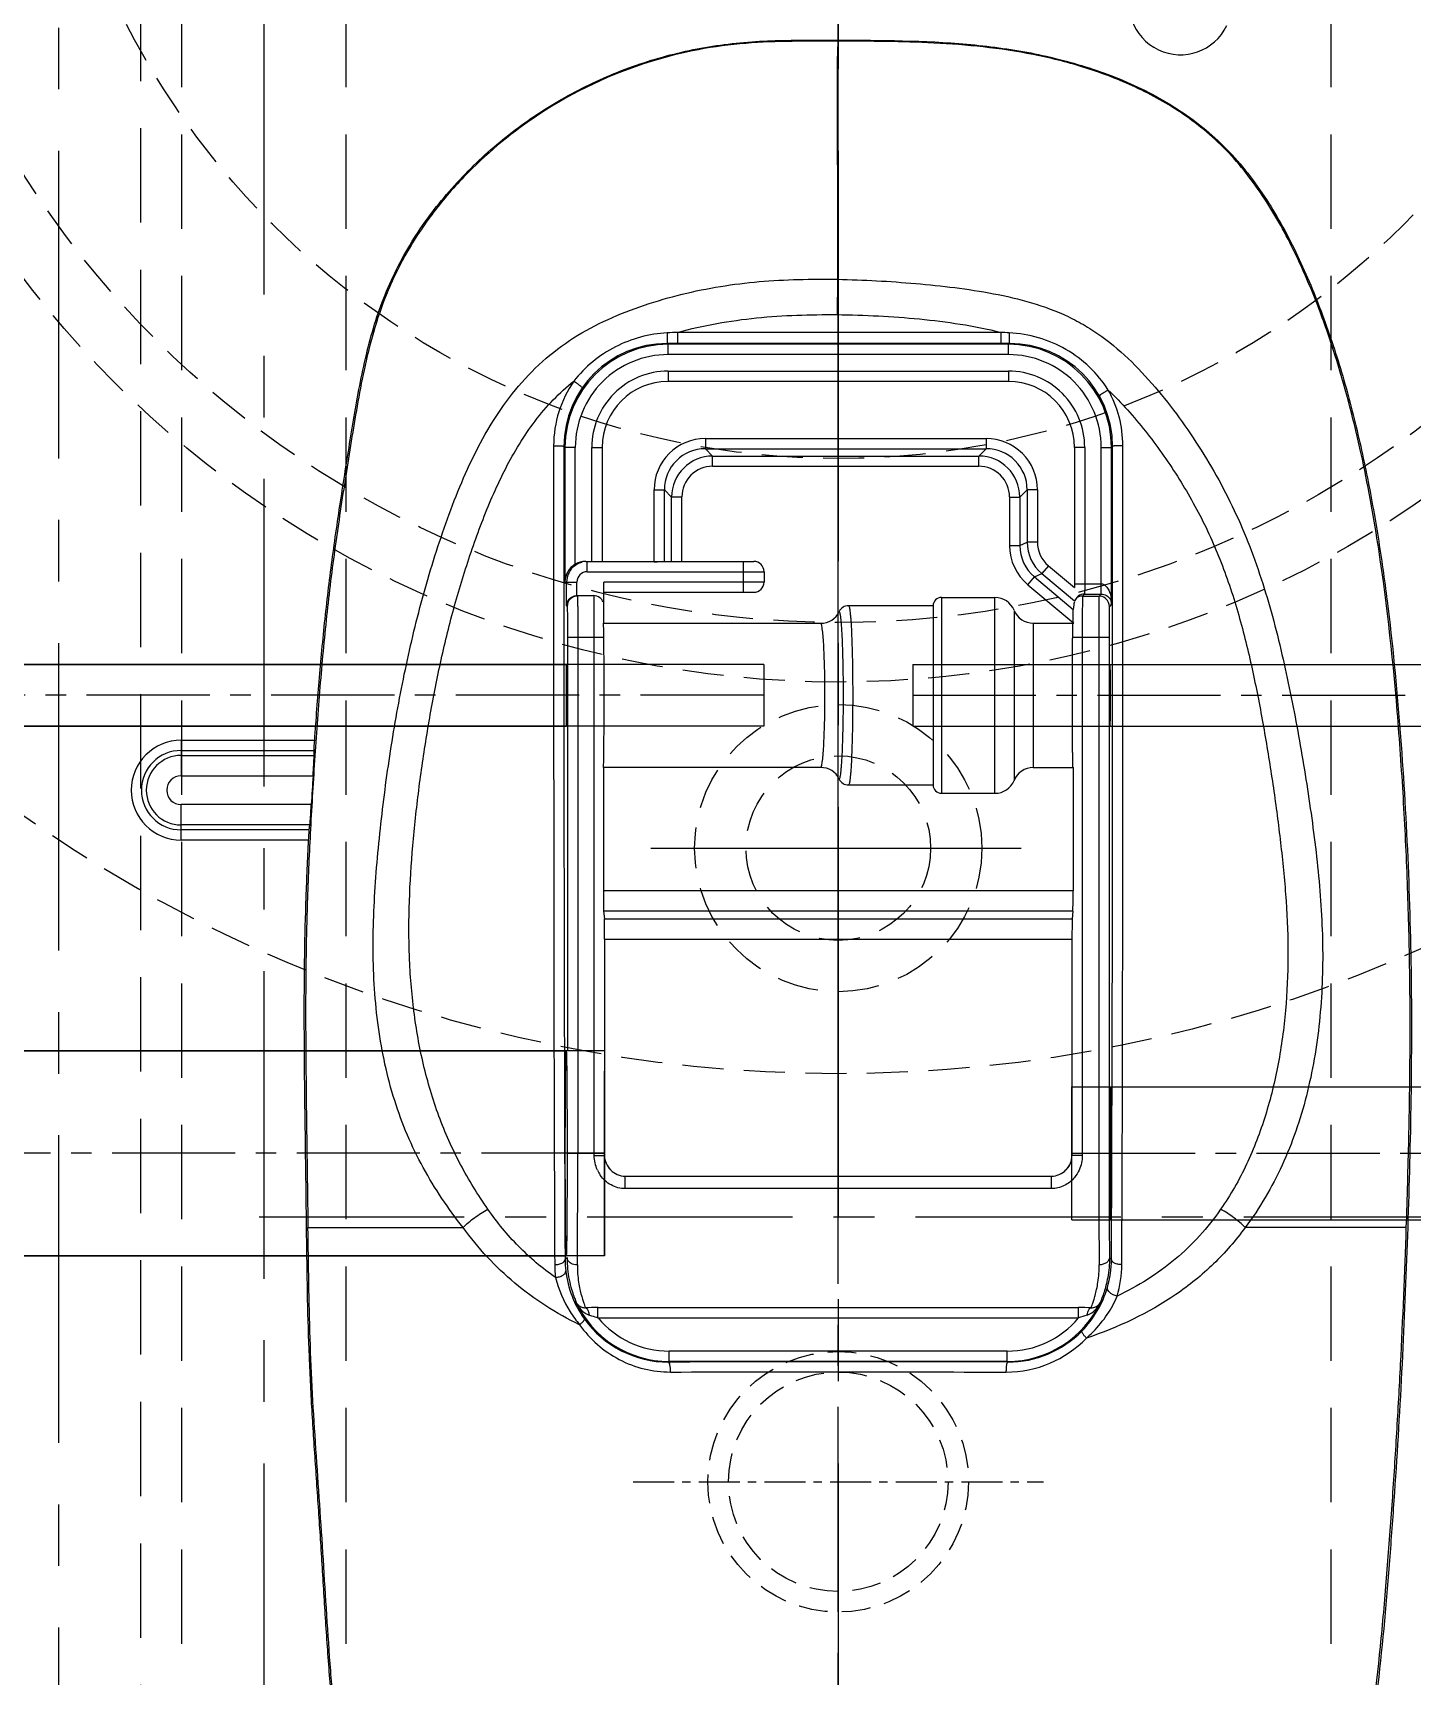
# Model space of a CAD drawing. Header units: millimetres. Extents: x 21466 to 22834, y -21631 to -20664.
# Drawn here: x 22550.8 to 22618, y -21028.9 to -20948.8 of the extents above; entities that cross this region are included whole.
import ezdxf

# ---------------------------------------------------------------- set-up
doc = ezdxf.new("R2010")
doc.units = ezdxf.units.MM
doc.header["$LTSCALE"] = 8
for name, pattern in [('ACAD_ISO08W100', [36, 24, -3, 6, -3]), ('CENTER', [2, 1.25, -0.25, 0.25, -0.25]), ('CENTER2', [1.125, 0.75, -0.125, 0.125, -0.125]), ('HIDDEN', [0.375, 0.25, -0.125])]:
    doc.linetypes.add(name, pattern=pattern)
for name, color, linetype in [('Cav-cor', 30, 'Continuous'), ('CL', 1, 'Continuous'), ('JIZUI', 7, 'Continuous'), ('PIN', 5, 'Continuous'), ('WT', 4, 'Continuous')]:
    doc.layers.add(name, color=color, linetype=linetype)

# ---------------------------------------------------------------- blocks, each defined once
blk = doc.blocks.new('20160811.111703')
at = {"linetype": 'HIDDEN'}
for centre, radius in [((0, 0), 69), ((0, 0), 49.9), ((0, 0), 47), ((0, 0), 39), ((0, -58), 7), ((0, -58), 4.5)]:
    blk.add_circle(centre, radius, dxfattribs=at)
at = {"layer": 'CL', "linetype": 'ACAD_ISO08W100'}
blk.add_line((0, -79), (0, 79), dxfattribs=at)
at = {"layer": 'JIZUI', "linetype": 'CENTER2', "ltscale": 10}
blk.add_line((-9.134, -58), (8.912, -58), dxfattribs=at)
blk = doc.blocks.new('20160811.104148')
at = {"layer": 'PIN'}
for p, q in [((64.367, -3.5), (64.367, 3.5)), ((64.367, 3.5), (68.367, 3.5)), ((64.367, 3), (68.367, 3)), ((68.367, -3), (68.367, 3)), ((0, 1.5), (63.867, 1.5)), ((0, -1.5), (0, 1.5)), ((0, -1.5), (63.867, -1.5)), ((64.367, -3), (68.367, -3)), ((64.367, -3.5), (68.367, -3.5))]:
    blk.add_line(p, q, dxfattribs=at)
at = {"layer": 'PIN', "linetype": 'CENTER2'}
blk.add_line((0, 0), (68.367, 0), dxfattribs=at)
at = {"layer": 'PIN'}
for centre, start, end in [((63.867, 2), 270, 0), ((63.867, -2), 0, 90)]:
    blk.add_arc(centre, 0.5, start, end, dxfattribs=at)
blk = doc.blocks.new('20160901.084650')
at = {"layer": 'PIN', "linetype": 'CENTER2'}
for p, q in [((8, 8), (0, 8)), ((8, 7.5), (8, 8)), ((60.61, 0), (0, 0)), ((8, -8), (0, -8)), ((8, -7.5), (8, -8))]:
    blk.add_line(p, q, dxfattribs=at)
at = {"layer": 'PIN'}
for p, q in [((0, -7.5), (0, 7.5)), ((8, 7.5), (0, 7.5)), ((8, -7.5), (8, 7.5)), ((60.61, 5), (8.5, 5)), ((60.61, 5), (60.61, -5)), ((60.61, -5), (60.61, 4)), ((60.61, -5), (8.5, -5)), ((8, -7.5), (0, -7.5))]:
    blk.add_line(p, q, dxfattribs=at)
for centre, start, end in [((8.5, 5.5), 180, 270), ((8.5, -5.5), 90, 180)]:
    blk.add_arc(centre, 0.5, start, end, dxfattribs=at)
blk = doc.blocks.new('20160901.084824')
at = {"layer": 'PIN', "linetype": 'CENTER2'}
for p, q in [((-5, 4.5), (-5, 5)), ((-60.61, 0), (0, 0)), ((-5, -4.5), (-5, -5))]:
    blk.add_line(p, q, dxfattribs=at)
at = {"layer": 'PIN'}
for p, q in [((-5, 5), (0, 5)), ((-5, 4.5), (0, 4.5)), ((-5, -4.5), (-5, 4.5)), ((0, -4.5), (0, 4.5)), ((-60.61, 3.25), (-5.5, 3.25)), ((-60.61, -3.25), (-60.61, 3.25)), ((-60.61, -3.25), (-5.5, -3.25)), ((-5, -4.5), (0, -4.5)), ((-5, -5), (0, -5))]:
    blk.add_line(p, q, dxfattribs=at)
for centre, start, end in [((-5.5, 3.75), 270, 0), ((-5.5, -3.75), 0, 90)]:
    blk.add_arc(centre, 0.5, start, end, dxfattribs=at)

msp = doc.modelspace()

# ---------------------------------------------------------------- linework, layer by layer
at = {"color": 8, "linetype": 'CENTER', "ltscale": 0.2}
msp.add_line((22580.045, -21019.432), (22600.045, -21019.432), dxfattribs=at)
at = {"color": 8, "linetype": 'HIDDEN', "ltscale": 0.7}
for radius in [6.35, 5.35]:
    msp.add_circle((22590.045, -21019.432), radius, dxfattribs=at)
at = {"layer": 'Cav-cor', "color": 241}
for p, q in [((22590.045, -20949.136), (22590.045, -20949.188)), ((22590.005, -20960.797), (22589.991, -20962.52)), ((22581.752, -20963.966), (22581.706, -20963.92)), ((22582.207, -20963.92), (22581.706, -20963.92)), ((22597.961, -20963.382), (22582.207, -20963.382)), ((22582.207, -20963.382), (22582.207, -20963.92)), ((22597.961, -20963.92), (22582.207, -20963.92)), ((22597.961, -20963.382), (22597.961, -20963.92)), ((22598.384, -20963.92), (22597.961, -20963.92)), ((22598.384, -20963.92), (22598.338, -20963.966)), ((22598.338, -20963.966), (22581.752, -20963.966)), ((22581.752, -20964.469), (22581.752, -20963.966)), ((22598.338, -20964.469), (22581.752, -20964.469)), ((22598.338, -20964.469), (22598.338, -20963.966)), ((22581.752, -20965.273), (22598.338, -20965.273)), ((22581.752, -20965.273), (22581.752, -20965.775)), ((22598.338, -20965.273), (22598.338, -20965.775)), ((22598.339, -20965.774), (22581.751, -20965.774)), ((22583.567, -20968.558), (22597.253, -20968.558)), ((22583.567, -20968.558), (22583.567, -20969.057)), ((22597.253, -20968.558), (22597.253, -20969.057)), ((22576.727, -20968.991), (22576.677, -20968.941)), ((22577.229, -20968.991), (22576.727, -20968.991)), ((22576.727, -20968.991), (22576.727, -20975.556)), ((22577.229, -20974.688), (22577.229, -20968.991)), ((22578.033, -20968.991), (22578.536, -20968.991)), ((22578.033, -20974.551), (22578.033, -20968.991)), ((22578.535, -20968.99), (22578.535, -20974.574)), ((22583.567, -20969.057), (22597.253, -20969.057)), ((22583.924, -20969.414), (22583.567, -20969.057)), ((22583.924, -20969.414), (22596.896, -20969.414)), ((22583.924, -20969.913), (22583.924, -20969.414)), ((22597.253, -20969.057), (22596.896, -20969.414)), ((22596.896, -20969.913), (22596.896, -20969.414)), ((22602.057, -20968.991), (22601.554, -20968.991)), ((22601.555, -20968.99), (22601.555, -20975.826)), ((22602.057, -20968.991), (22602.057, -20975.64)), ((22602.861, -20968.991), (22603.363, -20968.991)), ((22602.861, -20975.64), (22602.861, -20968.991)), ((22603.413, -20968.941), (22603.363, -20968.991)), ((22603.363, -20976.637), (22603.363, -20968.991)), ((22583.924, -20969.913), (22596.896, -20969.913)), ((22581.071, -20971.054), (22581.57, -20971.054)), ((22581.071, -20974.574), (22581.071, -20971.054)), ((22581.926, -20971.411), (22581.57, -20971.054)), ((22581.57, -20974.551), (22581.57, -20971.054)), ((22599.25, -20971.054), (22598.894, -20971.411)), ((22599.75, -20971.054), (22599.25, -20971.054)), ((22599.25, -20971.054), (22599.25, -20973.613)), ((22599.75, -20971.054), (22599.75, -20973.613)), ((22582.426, -20971.411), (22581.926, -20971.411)), ((22581.926, -20974.551), (22581.926, -20971.411)), ((22582.426, -20974.551), (22582.426, -20971.411)), ((22598.394, -20971.411), (22598.894, -20971.411)), ((22598.394, -20971.411), (22598.394, -20973.779)), ((22598.894, -20971.411), (22598.894, -20973.779)), ((22598.394, -20973.779), (22598.894, -20973.779)), ((22598.894, -20973.779), (22599.25, -20973.613)), ((22599.75, -20973.613), (22599.25, -20973.613)), ((22577.736, -20974.551), (22578.535, -20974.551)), ((22577.811, -20975.053), (22577.811, -20974.551)), ((22577.811, -20975.053), (22586.427, -20975.053)), ((22581.071, -20974.574), (22578.535, -20974.574)), ((22581.071, -20974.551), (22585.925, -20974.551)), ((22585.422, -20976.058), (22585.422, -20974.551)), ((22586.427, -20975.053), (22586.427, -20975.556)), ((22599.607, -20975.309), (22599.964, -20975.143)), ((22600.285, -20974.76), (22599.964, -20975.143)), ((22599.964, -20975.143), (22601.551, -20976.475)), ((22600.285, -20974.76), (22601.555, -20975.826)), ((22576.727, -20975.556), (22577.309, -20975.556)), ((22576.806, -20976.716), (22576.806, -20975.556)), ((22577.309, -20976.218), (22577.309, -20975.556)), ((22586.427, -20975.556), (22578.62, -20975.556)), ((22599.286, -20975.691), (22599.607, -20975.309)), ((22599.286, -20975.691), (22601.52, -20977.566)), ((22599.607, -20975.309), (22601.492, -20976.89)), ((22601.554, -20975.64), (22602.861, -20975.64)), ((22576.806, -20976.716), (22576.834, -20976.744)), ((22577.313, -20976.218), (22578.117, -20976.218)), ((22577.313, -20976.218), (22577.336, -20976.241)), ((22578.602, -20976.058), (22585.925, -20976.058)), ((22578.602, -20976.058), (22578.602, -20977.566)), ((22594.668, -20976.711), (22590.546, -20976.711)), ((22594.668, -20976.711), (22594.668, -20985.455)), ((22595.07, -20976.309), (22597.683, -20976.309)), ((22595.07, -20976.309), (22595.07, -20985.857)), ((22597.683, -20985.857), (22597.683, -20976.309)), ((22601.524, -20976.667), (22601.492, -20976.89)), ((22601.551, -20976.475), (22601.55, -20976.481)), ((22602.048, -20976.143), (22601.95, -20976.241)), ((22601.95, -20976.241), (22602.754, -20976.241)), ((22602.048, -20976.143), (22602.852, -20976.143)), ((22602.852, -20976.143), (22602.754, -20976.241)), ((22603.363, -20976.637), (22603.256, -20976.744)), ((22598.615, -20976.938), (22598.615, -20985.229)), ((22576.847, -20978.251), (22578.62, -20978.251)), ((22576.847, -20978.251), (22576.847, -20998.414)), ((22577.349, -20978.251), (22577.349, -21003.414)), ((22578.153, -21003.522), (22578.153, -20978.251)), ((22578.602, -20977.566), (22589.19, -20977.566)), ((22599.546, -20977.566), (22601.52, -20977.566)), ((22599.546, -20977.566), (22599.546, -20984.601)), ((22601.47, -20978.251), (22603.243, -20978.251)), ((22601.937, -20978.251), (22601.937, -21003.522)), ((22602.741, -20978.251), (22602.741, -21003.414)), ((22603.243, -20978.251), (22603.243, -21003.414)), ((22530.045, -20979.576), (22576.793, -20979.576)), ((22603.297, -20979.576), (22650.045, -20979.576)), ((22530.045, -20982.591), (22576.793, -20982.591)), ((22603.297, -20982.591), (22650.045, -20982.591)), ((22558.02, -20983.274), (22564.528, -20983.274)), ((22558.02, -20983.274), (22558.02, -20985.007)), ((22558.02, -20983.772), (22564.498, -20983.772)), ((22564.505, -20984.011), (22564.498, -20983.772)), ((22558.02, -20984.011), (22564.505, -20984.011)), ((22589.19, -20984.601), (22578.602, -20984.601)), ((22578.602, -20984.601), (22578.602, -20990.616)), ((22599.546, -20984.601), (22601.488, -20984.601)), ((22601.488, -20984.601), (22601.488, -20990.616)), ((22558.02, -20985.007), (22564.449, -20985.007)), ((22594.668, -20985.455), (22590.546, -20985.455)), ((22595.07, -20985.857), (22597.683, -20985.857)), ((22564.364, -20986.407), (22558.02, -20986.407)), ((22558.02, -20988.14), (22558.02, -20986.407)), ((22564.3, -20987.403), (22558.02, -20987.403)), ((22564.264, -20987.642), (22558.02, -20987.642)), ((22564.264, -20987.642), (22564.3, -20987.403)), ((22564.234, -20988.14), (22558.02, -20988.14)), ((22601.488, -20990.616), (22578.602, -20990.616)), ((22601.48, -20991.612), (22578.61, -20991.612)), ((22578.61, -20991.612), (22578.647, -20991.982)), ((22578.647, -20991.982), (22601.443, -20991.982)), ((22601.48, -20991.612), (22601.443, -20991.982)), ((22578.655, -20992.978), (22601.435, -20992.978)), ((22578.655, -20992.978), (22578.655, -21003.515)), ((22601.435, -20992.978), (22601.435, -21003.515)), ((22530.045, -20998.414), (22576.786, -20998.414)), ((22603.305, -21000.164), (22650.045, -21000.164)), ((22576.847, -21003.414), (22578.656, -21003.414)), ((22578.656, -21003.515), (22578.656, -21003.414)), ((22601.434, -21003.414), (22603.243, -21003.414)), ((22601.434, -21003.414), (22601.434, -21003.515)), ((22579.659, -21004.527), (22600.431, -21004.527)), ((22579.659, -21005.137), (22579.659, -21004.527)), ((22600.431, -21005.137), (22600.431, -21004.527)), ((22600.431, -21005.137), (22579.659, -21005.137)), ((22564.202, -21007.032), (22571.76, -21007.032)), ((22603.305, -21006.664), (22650.045, -21006.664)), ((22617.73, -21007.032), (22609.88, -21007.032)), ((22530.045, -21008.414), (22576.786, -21008.414)), ((22576.73, -21008.589), (22576.828, -21008.491)), ((22603.262, -21008.491), (22603.361, -21008.589)), ((22578.336, -21010.937), (22601.754, -21010.937)), ((22578.336, -21011.439), (22578.336, -21010.937)), ((22601.754, -21011.439), (22601.754, -21010.937)), ((22578.336, -21011.439), (22601.754, -21011.439)), ((22581.777, -21013.592), (22581.806, -21013.563)), ((22598.284, -21013.06), (22581.806, -21013.06)), ((22581.806, -21013.563), (22581.806, -21013.06)), ((22598.284, -21013.563), (22581.806, -21013.563)), ((22598.284, -21013.563), (22598.284, -21013.06)), ((22598.284, -21013.563), (22598.312, -21013.591))]:
    msp.add_line(p, q, dxfattribs=at)
for centre, radius, start, end in [((22606.724, -20947.346), 2.5, 154.45641, 334.45641), ((22587.197, -20970.527), 21.296, 107.1404, 123.46643), ((22581.698, -20968.945), 5.02, 89.98123, 179.96283), ((22588.9, -21094.838), 131.626, 92.91483, 93.12992), ((22592.928, -21068.424), 105.162, 87.02902, 87.25658), ((22598.393, -20968.945), 5.02, 0.0366, 90.01849), ((22581.752, -20968.991), 5.025, 90.001, 180.00026), ((22581.752, -20968.991), 4.522, 89.99931, 180.00069), ((22598.338, -20968.989), 5.023, 359.9998, 89.9996), ((22598.338, -20968.991), 4.522, 359.99931, 90.00069), ((22581.752, -20968.991), 3.718, 89.9992, 180.0008), ((22598.338, -20968.991), 3.718, 359.99918, 90.00082), ((22581.707, -20968.91), 5.532, 145.28283, 179.9951), ((22598.379, -20968.911), 5.536, 0.0145, 29.341), ((22583.566, -20971.053), 2.495, 89.97331, 180.0262), ((22597.254, -20971.053), 2.495, 359.9738, 90.02669), ((22583.564, -20971.051), 1.994, 89.91764, 180.08229), ((22583.924, -20971.412), 1.998, 90.02342, 179.97658), ((22596.896, -20971.412), 1.998, 0.02483, 89.97511), ((22597.256, -20971.051), 1.994, 359.91771, 90.08236), ((22583.923, -20971.41), 1.497, 89.97131, 180.02869), ((22596.897, -20971.41), 1.497, 359.97135, 90.02865), ((22600.891, -20973.779), 2.496, 179.99623, 230.00377), ((22600.889, -20973.78), 1.995, 179.97605, 230.02395), ((22601.249, -20973.612), 1.998, 180.01642, 229.98358), ((22601.247, -20973.613), 1.498, 179.99636, 230.00364), ((22577.74, -20975.563), 1.014, 120.27825, 179.57815), ((22577.815, -20975.557), 1.009, 135.34834, 179.9731), ((22577.811, -20975.556), 0.503, 90.00134, 179.99648), ((22585.925, -20975.053), 0.502, 0, 90), ((29776.672, -20980.213), 7199.999, 179.962938, 180.2258151), ((22585.925, -20975.556), 0.502, 270, 0), ((22577.336, -20976.744), 0.503, 90.00527, 179.99473), ((22590.546, -20977.213), 0.501, 90.04029, 154.4325), ((22595.07, -20976.711), 0.402, 90, 180), ((22597.683, -20977.314), 1.005, 22.02431, 90), ((22602.167, -20976.759), 0.65, 167.4399, 171.8473), ((22602.222, -20976.772), 0.706, 159.6308, 167.39155), ((22602.048, -20976.645), 0.503, 128.16144, 161.23565), ((22601.948, -20976.741), 0.499, 112.47892, 129.28628), ((22790.689, -20978.058), 188.753, 179.58836, 180.05858), ((22652.136, -20977.08), 50.196, 179.32504, 179.56918), ((22619.25, -20976.676), 17.308, 178.89855, 179.37856), ((22602.753, -20976.743), 0.501, 81.09598, 89.96266), ((22602.754, -20976.744), 0.503, 0.0049, 45.00036), ((15631.01, -20980.729), 6972.407, 359.7710583, 0.0336307), ((22316.222, -20978.227), 261.932, 359.99471, 0.27357), ((22589.191, -20976.565), 1.001, 269.96952, 334.45825), ((22599.546, -20976.561), 1.005, 202.02431, 270), ((22558.02, -20985.707), 2.433, 90.0018, 269.9982), ((22558.02, -20985.707), 1.935, 90, 270), ((22558.02, -20985.707), 1.696, 90, 270), ((22589.191, -20985.601), 1.001, 25.54285, 90.0302), ((22599.546, -20985.606), 1.005, 90, 157.97569), ((22558.02, -20985.707), 0.7, 90.00157, 269.99843), ((22828.397, -21001.661), 264.473, 176.38974, 176.69358), ((22590.546, -20984.953), 0.501, 205.5718, 269.95231), ((22595.07, -20985.455), 0.402, 180, 270), ((22597.683, -20984.852), 1.005, 270, 337.97569), ((21835.683, -21003.558), 741.667, 359.590897, 0.011099), ((22579.662, -21003.515), 1.006, 179.97122, 225.05403), ((22600.429, -21003.516), 1.005, 314.93845, 0.00618), ((23344.407, -21003.558), 741.666, 179.988901, 180.409103), ((22579.803, -21003.55), 1.644, 204.39412, 214.52329), ((22581.691, -21008.561), 4.962, 180.32591, 186.78484), ((22598.397, -21008.561), 4.963, 343.68619, 359.67113), ((22581.895, -21008.815), 5.668, 180.29281, 186.62868), ((22581.927, -21008.029), 5.842, 194.26651, 212.20643), ((22581.783, -21008.551), 5.054, 186.78169, 215.61753), ((22598.19, -21008.814), 5.673, 344.02878, 359.70083), ((22598.293, -21008.533), 5.072, 315.56765, 343.71154), ((22581.887, -21008.046), 5.8, 212.27843, 219.96971), ((22581.806, -21008.538), 5.025, 204.75197, 269.99908), ((22578.69, -21009.968), 1.596, 204.96945, 208.8123), ((22578.355, -21041.44), 30.502, 90.03413, 91.20255), ((22598.284, -21008.54), 5.023, 270.0005, 335.24722), ((22601.752, -21039.855), 28.918, 88.76542, 89.99788), ((22581.764, -21008.557), 5.035, 215.68525, 270.14584), ((22581.806, -21008.538), 4.522, 219.8982, 270.00056), ((22598.284, -21008.538), 4.522, 269.99947, 320.10083), ((22605.243, -21021.42), 10.574, 106.88086, 109.2712), ((22598.241, -21008.658), 5.422, 269.93251, 315.99576), ((22598.321, -21008.555), 5.036, 269.89548, 315.51912), ((22598.246, -21007.979), 5.91, 311.22841, 315.58364), ((22590.566, -26736.095), 5722.51, 89.922443, 90.088001)]:
    msp.add_arc(centre, radius, start, end, dxfattribs=at)
for centre, major_axis, ratio, start_param, end_param in [((22581.751, -20968.99), (-2.274, 2.274), 0.999924, -0.78536, 0.78536), ((22598.339, -20968.99), (-2.274, -2.274), 0.999924, 8.639418, 10.210138), ((22577.736, -20975.556), (1.005, 0), 0.999962, 1.570796, 2.099441), ((22578.615, -20975.556), (0, 0.502), 0.008727, -3.141593, -1.570796), ((22578.117, -20976.721), (-0.355, 0.355), 0.999924, -1.445652, -0.78536), ((22578.117, -20976.721), (0.355, -0.355), 0.999924, 7.461259, 7.979126), ((22601.551, -20975.823), (0, 0.653), 0.006685, -3.094842, -2.728139), ((22578.602, -20981.083), (0, 3.518), 0.008727, -3.141593, 0), ((22576.793, -20981.083), (0, 1.508), 0.008727, 0, 3.141593), ((22603.297, -20981.083), (0, 1.508), 0.008727, -3.141593, 0), ((22578.611, -20990.616), (0, 1), 0.008727, -4.712389, -3.228859), ((22601.479, -20990.616), (0, 1), 0.008727, -3.054326, -1.570796), ((22578.646, -20992.978), (0, 1), 0.008727, -1.570796, -0.087266), ((22601.444, -20992.978), (0, 1), 0.008727, 0.087266, 1.570796)]:
    msp.add_ellipse(centre, major_axis=major_axis, ratio=ratio, start_param=start_param, end_param=end_param, dxfattribs=at)
for centre, major_axis in [((22576.786, -21003.414), (0, 5)), ((22603.305, -21003.414), (0, 3.25))]:
    msp.add_ellipse(centre, major_axis=major_axis, ratio=0.008727, dxfattribs=at)
for points, knots in [([(22564.528, -20983.274), (22564.599, -20982.254), (22564.752, -20980.214), (22565.041, -20977.16), (22565.416, -20974.114), (22565.792, -20971.585), (22566.112, -20969.565), (22566.433, -20967.545), (22566.787, -20965.529), (22567.269, -20963.539), (22567.888, -20961.587), (22568.981, -20959.258), (22570.774, -20956.75), (22572.923, -20954.546), (22575.363, -20952.67), (22578.043, -20951.158), (22580.436, -20950.232), (22582.412, -20949.703), (22583.92, -20949.41), (22585.444, -20949.228), (22587.488, -20949.12), (22589.022, -20949.136), (22590.045, -20949.136)], [0, 0, 0, 0, 0.062499, 0.124998, 0.187497, 0.249997, 0.281246, 0.312492, 0.375008, 0.406283, 0.43754, 0.500059, 0.562564, 0.625061, 0.68755, 0.750029, 0.812497, 0.843749, 0.875002, 0.906251, 0.937503, 1, 1, 1, 1]), ([(22590.045, -20949.188), (22588.543, -20949.188), (22586.258, -20949.155), (22583.206, -20949.561), (22581.679, -20949.943), (22580.921, -20950.177)], [0, 0, 0, 0, 0.488791, 0.74177, 1, 1, 1, 1]), ([(22590.045, -20949.188), (22590.045, -20949.19), (22590.04, -20949.198), (22590.037, -20949.222), (22590.027, -20949.273), (22590.02, -20949.364), (22590.011, -20949.505), (22590.004, -20949.703), (22589.998, -20949.958), (22589.994, -20950.267), (22589.992, -20950.622), (22589.99, -20951.172), (22589.992, -20951.931), (22589.995, -20952.898), (22589.997, -20953.906), (22589.999, -20954.905), (22590.003, -20956.09), (22590.007, -20957.444), (22590.017, -20959.083), (22590.011, -20960.194), (22590.005, -20960.797)], [0, 0, 0, 0, 0.00048, 0.002232, 0.006276, 0.013749, 0.025795, 0.042891, 0.064966, 0.091719, 0.122548, 0.156855, 0.233832, 0.318467, 0.406694, 0.494269, 0.576649, 0.712933, 0.844158, 1, 1, 1, 1]), ([(22590.045, -20949.136), (22592.136, -20949.136), (22595.28, -20949.154), (22599.435, -20949.697), (22602.483, -20950.478), (22605.39, -20951.688), (22607.596, -20953.129), (22609.123, -20954.564), (22610.477, -20956.164), (22611.864, -20958.395), (22613.185, -20961.245), (22614.259, -20964.196), (22615.123, -20967.214), (22615.816, -20970.276), (22616.371, -20973.366), (22616.958, -20977.509), (22617.454, -20982.717), (22617.831, -20988.983), (22618.004, -20995.258), (22617.963, -21001.534), (22617.785, -21007.808), (22617.52, -21014.079), (22617.205, -21019.299), (22616.898, -21023.472), (22616.549, -21027.641), (22616.194, -21030.762), (22615.866, -21032.828)], [0, 0, 0, 0, 0.062489, 0.093736, 0.124977, 0.156211, 0.187433, 0.203067, 0.218698, 0.249934, 0.281181, 0.312431, 0.343682, 0.374934, 0.406188, 0.437442, 0.499946, 0.562452, 0.624959, 0.687466, 0.749974, 0.812482, 0.874989, 0.906243, 0.937498, 1, 1, 1, 1]), ([(22617.73, -21007.032), (22617.778, -21005.585), (22617.86, -21002.71), (22617.926, -20998.464), (22617.906, -20994.31), (22617.799, -20990.2), (22617.597, -20986.055), (22617.208, -20980.442), (22616.586, -20974.736), (22615.503, -20968.936), (22614.512, -20965.151), (22613.408, -20961.986), (22612.311, -20959.428), (22611.136, -20957.275), (22609.962, -20955.631), (22608.974, -20954.489), (22607.89, -20953.491), (22606.395, -20952.385), (22604.434, -20951.316), (22602.008, -20950.408), (22599.565, -20949.8), (22597.13, -20949.438), (22593.958, -20949.198), (22591.598, -20949.188), (22590.045, -20949.188)], [0, 0, 0, 0, 0.058359, 0.115904, 0.171113, 0.225762, 0.281571, 0.338292, 0.452524, 0.51261, 0.57591, 0.609998, 0.64758, 0.687999, 0.708533, 0.728875, 0.748738, 0.767781, 0.8037, 0.838297, 0.871918, 0.904966, 0.937398, 1, 1, 1, 1]), ([(22575.453, -20952.762), (22574.215, -20953.579), (22572.427, -20955.044), (22570.38, -20957.371), (22569.044, -20959.34), (22568.042, -20961.363), (22567.375, -20963.333), (22566.928, -20965.189), (22566.592, -20966.957), (22566.31, -20968.679), (22565.95, -20970.957), (22565.515, -20973.793), (22565.091, -20977.222), (22564.769, -20980.707), (22564.517, -20984.249), (22564.307, -20987.754), (22564.159, -20991.129), (22564.088, -20994.37), (22564.084, -20997.548), (22564.124, -21001.764), (22564.176, -21004.926), (22564.202, -21007.032)], [0, 0, 0, 0, 0.077409, 0.119516, 0.161438, 0.201194, 0.236946, 0.269703, 0.30077, 0.330839, 0.360768, 0.421082, 0.480553, 0.541042, 0.603706, 0.665816, 0.72427, 0.779986, 0.834983, 0.890064, 1, 1, 1, 1]), ([(22571.76, -21007.032), (22571.403, -21006.571), (22570.712, -21005.626), (22569.793, -21004.123), (22569.018, -21002.526), (22568.184, -21000.264), (22567.538, -20997.244), (22567.311, -20993.499), (22567.461, -20990.343), (22567.698, -20987.818), (22567.993, -20985.296), (22568.462, -20982.154), (22569.22, -20978.416), (22570.04, -20975.342), (22570.828, -20972.923), (22571.712, -20970.542), (22572.811, -20968.235), (22574.281, -20966.157), (22575.595, -20964.768), (22577.118, -20963.609), (22578.81, -20962.718), (22580.591, -20962.03), (22582.425, -20961.501), (22584.296, -20961.12), (22586.191, -20960.888), (22588.097, -20960.788), (22589.37, -20960.786), (22590.005, -20960.797)], [0, 0, 0, 0, 0.02907, 0.058255, 0.087638, 0.117359, 0.178174, 0.240659, 0.303766, 0.335374, 0.366986, 0.430237, 0.49356, 0.556909, 0.588582, 0.620246, 0.683471, 0.715093, 0.746714, 0.778339, 0.809976, 0.841635, 0.873305, 0.904977, 0.93665, 0.968324, 1, 1, 1, 1]), ([(22590.005, -20960.797), (22591.279, -20960.819), (22593.19, -20960.927), (22595.724, -20961.189), (22597.614, -20961.472), (22599.477, -20961.901), (22600.976, -20962.454), (22602.102, -20963.051), (22603.167, -20963.752), (22604.374, -20964.8), (22605.656, -20966.219), (22606.822, -20967.735), (22607.881, -20969.327), (22608.831, -20970.986), (22609.662, -20972.709), (22610.599, -20975.08), (22611.318, -20977.53), (22611.885, -20980.014), (22612.393, -20982.51), (22612.933, -20985.646), (22613.445, -20989.424), (22613.717, -20993.211), (22613.577, -20996.964), (22612.962, -21000.601), (22611.981, -21003.469), (22610.886, -21005.579), (22610.231, -21006.562), (22609.88, -21007.032)], [0, 0, 0, 0, 0.063305, 0.094957, 0.126591, 0.1582, 0.189791, 0.205607, 0.221428, 0.253053, 0.28469, 0.316327, 0.347964, 0.379606, 0.411253, 0.442906, 0.506201, 0.537855, 0.569499, 0.632743, 0.695916, 0.758862, 0.821124, 0.882061, 0.941495, 0.970829, 1, 1, 1, 1]), ([(22582.207, -20963.382), (22583.469, -20963.039), (22586.061, -20962.584), (22588.682, -20962.509), (22589.991, -20962.52)], [0, 0, 0, 0, 0.499829, 1, 1, 1, 1]), ([(22589.991, -20962.52), (22590.66, -20962.526), (22591.999, -20962.568), (22594.003, -20962.714), (22595.997, -20962.959), (22597.313, -20963.217), (22597.961, -20963.382)], [0, 0, 0, 0, 0.250029, 0.500051, 0.750054, 1, 1, 1, 1]), ([(22581.713, -20963.408), (22581.274, -20963.432), (22580.399, -20963.573), (22579.16, -20964.05), (22578.049, -20964.778), (22577.43, -20965.413), (22577.16, -20965.759)], [0, 0, 0, 0, 0.250138, 0.500178, 0.750184, 1, 1, 1, 1]), ([(22581.713, -20963.408), (22581.713, -20963.473), (22581.713, -20963.567), (22581.712, -20963.687), (22581.711, -20963.764), (22581.71, -20963.827), (22581.709, -20963.87), (22581.708, -20963.895), (22581.708, -20963.908), (22581.706, -20963.915), (22581.707, -20963.92), (22581.706, -20963.92)], [0, 0, 0, 0, 0.379113, 0.551304, 0.702624, 0.827315, 0.920705, 0.954351, 0.978887, 0.994137, 1, 1, 1, 1]), ([(22598.378, -20963.403), (22598.378, -20963.468), (22598.379, -20963.563), (22598.379, -20963.684), (22598.38, -20963.762), (22598.381, -20963.825), (22598.382, -20963.869), (22598.383, -20963.895), (22598.383, -20963.908), (22598.384, -20963.915), (22598.384, -20963.92), (22598.384, -20963.92)], [0, 0, 0, 0, 0.378414, 0.550647, 0.702147, 0.827069, 0.920668, 0.954386, 0.978965, 0.994217, 1, 1, 1, 1]), ([(22603.205, -20966.198), (22602.945, -20965.792), (22602.328, -20965.039), (22601.161, -20964.163), (22599.82, -20963.591), (22598.86, -20963.428), (22598.378, -20963.403)], [0, 0, 0, 0, 0.249979, 0.499978, 0.749935, 1, 1, 1, 1]), ([(22572.969, -21006.136), (22572.483, -21005.436), (22571.578, -21003.976), (22570.525, -21001.607), (22569.783, -20999.093), (22569.323, -20996.482), (22569.109, -20993.81), (22569.117, -20991.111), (22569.293, -20988.406), (22569.585, -20985.707), (22569.976, -20983.017), (22570.462, -20980.34), (22571.062, -20977.684), (22571.807, -20975.063), (22572.701, -20972.49), (22573.781, -20969.99), (22574.96, -20968.04), (22576.134, -20966.656), (22576.805, -20966.042), (22577.16, -20965.759)], [0, 0, 0, 0, 0.059492, 0.119586, 0.180404, 0.242037, 0.304406, 0.367257, 0.430349, 0.493539, 0.556786, 0.620096, 0.683458, 0.746839, 0.810196, 0.8735, 0.936726, 0.968361, 1, 1, 1, 1]), ([(22577.16, -20965.759), (22577.214, -20965.797), (22577.292, -20965.852), (22577.391, -20965.925), (22577.453, -20965.972), (22577.503, -20966.013), (22577.542, -20966.045), (22577.561, -20966.066), (22577.575, -20966.079), (22577.573, -20966.083)], [0, 0, 0, 0, 0.374743, 0.545937, 0.696916, 0.821837, 0.915995, 0.975613, 1, 1, 1, 1]), ([(22603.205, -20966.198), (22603.148, -20966.23), (22603.065, -20966.278), (22602.961, -20966.341), (22602.895, -20966.382), (22602.842, -20966.418), (22602.8, -20966.447), (22602.78, -20966.465), (22602.765, -20966.478), (22602.767, -20966.482)], [0, 0, 0, 0, 0.375011, 0.546117, 0.696941, 0.821694, 0.915731, 0.975341, 1, 1, 1, 1]), ([(22603.205, -20966.198), (22603.531, -20966.508), (22604.154, -20967.157), (22605.312, -20968.534), (22606.611, -20970.374), (22607.942, -20972.728), (22608.984, -20975.225), (22609.771, -20977.812), (22610.371, -20980.445), (22610.867, -20983.098), (22611.285, -20985.761), (22611.634, -20988.432), (22611.893, -20991.107), (22611.996, -20993.783), (22611.882, -20996.44), (22611.529, -20999.046), (22610.917, -21001.57), (22610.006, -21003.97), (22609.16, -21005.45), (22608.679, -21006.143)], [0, 0, 0, 0, 0.031648, 0.063297, 0.126588, 0.18991, 0.253266, 0.316651, 0.380021, 0.443341, 0.506596, 0.569796, 0.632905, 0.695775, 0.758173, 0.819827, 0.880624, 0.94062, 1, 1, 1, 1]), ([(22576.175, -20968.909), (22576.171, -20975.719), (22576.174, -20989.031), (22576.194, -21002.342), (22576.227, -21008.844)], [0, 0, 0, 0, 0.511572, 1, 1, 1, 1]), ([(22576.175, -20968.909), (22576.239, -20968.909), (22576.331, -20968.911), (22576.449, -20968.915), (22576.525, -20968.918), (22576.585, -20968.923), (22576.634, -20968.928), (22576.659, -20968.934), (22576.677, -20968.937), (22576.677, -20968.941)], [0, 0, 0, 0, 0.377979, 0.549842, 0.700311, 0.824311, 0.91714, 0.975893, 1, 1, 1, 1]), ([(22576.677, -20968.941), (22576.677, -20969.492), (22576.676, -20971.697), (22576.675, -20973.901), (22576.675, -20975.555)], [0, 0, 0, 0, 0.249785, 1, 1, 1, 1]), ([(22603.915, -20968.909), (22603.851, -20968.909), (22603.759, -20968.911), (22603.641, -20968.915), (22603.565, -20968.918), (22603.505, -20968.923), (22603.456, -20968.928), (22603.431, -20968.934), (22603.413, -20968.937), (22603.413, -20968.941)], [0, 0, 0, 0, 0.377968, 0.549829, 0.700299, 0.824302, 0.917133, 0.97589, 1, 1, 1, 1]), ([(22603.415, -20976.637), (22603.415, -20975.995), (22603.415, -20973.43), (22603.414, -20970.865), (22603.413, -20968.941)], [0, 0, 0, 0, 0.250183, 1, 1, 1, 1]), ([(22603.863, -21008.844), (22603.896, -21002.342), (22603.916, -20989.031), (22603.919, -20975.719), (22603.915, -20968.909)], [0, 0, 0, 0, 0.48843, 1, 1, 1, 1]), ([(22581.071, -20974.574), (22581.136, -20974.574), (22581.256, -20974.567), (22581.375, -20974.551), (22581.43, -20974.551)], [0, 0, 0, 0, 0.543096, 1, 1, 1, 1]), ([(22602.057, -20975.64), (22602.057, -20975.704), (22602.056, -20975.797), (22602.055, -20975.915), (22602.054, -20975.99), (22602.053, -20976.051), (22602.052, -20976.094), (22602.051, -20976.119), (22602.05, -20976.131), (22602.049, -20976.138), (22602.049, -20976.142), (22602.048, -20976.143)], [0, 0, 0, 0, 0.380451, 0.552572, 0.703698, 0.828085, 0.921012, 0.954531, 0.978978, 0.99414, 1, 1, 1, 1]), ([(22602.852, -20976.143), (22602.853, -20976.142), (22602.852, -20976.138), (22602.853, -20976.131), (22602.854, -20976.119), (22602.855, -20976.093), (22602.855, -20976.051), (22602.857, -20975.99), (22602.858, -20975.915), (22602.859, -20975.797), (22602.86, -20975.704), (22602.861, -20975.64)], [0, 0, 0, 0, 0.005769, 0.021001, 0.045468, 0.07891, 0.171641, 0.295995, 0.447128, 0.619881, 1, 1, 1, 1]), ([(22602.861, -20975.64), (22602.905, -20975.641), (22602.992, -20975.667), (22603.124, -20975.776), (22603.191, -20975.885), (22603.227, -20975.96)], [0, 0, 0, 0, 0.261285, 0.513929, 1, 1, 1, 1]), ([(22603.227, -20975.96), (22603.251, -20976.013), (22603.333, -20976.23), (22603.362, -20976.464), (22603.363, -20976.637)], [0, 0, 0, 0, 0.252676, 1, 1, 1, 1]), ([(22576.806, -20976.716), (22576.807, -20976.602), (22576.879, -20976.415), (22577.087, -20976.255), (22577.232, -20976.218), (22577.309, -20976.218)], [0, 0, 0, 0, 0.442728, 0.703381, 1, 1, 1, 1]), ([(22576.834, -20976.744), (22576.835, -20976.745), (22576.834, -20976.752), (22576.836, -20976.764), (22576.837, -20976.784), (22576.838, -20976.826), (22576.84, -20976.897), (22576.841, -20976.959), (22576.841, -20976.994)], [0, 0, 0, 0, 0.019733, 0.070266, 0.151564, 0.263231, 0.575268, 1, 1, 1, 1]), ([(22577.336, -20976.241), (22577.339, -20976.244), (22577.336, -20976.26), (22577.34, -20976.289), (22577.34, -20976.338), (22577.342, -20976.405), (22577.343, -20976.49), (22577.344, -20976.635), (22577.346, -20976.854), (22577.347, -20977.154), (22577.349, -20977.496), (22577.349, -20977.866), (22577.349, -20978.121), (22577.349, -20978.251)], [0, 0, 0, 0, 0.005646, 0.020729, 0.045136, 0.078634, 0.120919, 0.171574, 0.296024, 0.447242, 0.619457, 0.806077, 1, 1, 1, 1]), ([(22578.15, -20976.976), (22578.15, -20976.874), (22578.149, -20976.73), (22578.147, -20976.55), (22578.146, -20976.445), (22578.145, -20976.362), (22578.143, -20976.306), (22578.143, -20976.273), (22578.141, -20976.256), (22578.143, -20976.245), (22578.14, -20976.241)], [0, 0, 0, 0, 0.417462, 0.588778, 0.732319, 0.846375, 0.929578, 0.959301, 0.980975, 1, 1, 1, 1]), ([(22590.546, -20976.711), (22590.556, -20976.711), (22590.574, -20976.747), (22590.589, -20976.806), (22590.608, -20976.914), (22590.625, -20977.057), (22590.643, -20977.24), (22590.667, -20977.555), (22590.693, -20978.031), (22590.717, -20978.685), (22590.735, -20979.431), (22590.746, -20980.241), (22590.75, -20981.083), (22590.746, -20981.926), (22590.735, -20982.735), (22590.717, -20983.482), (22590.693, -20984.135), (22590.667, -20984.611), (22590.643, -20984.926), (22590.625, -20985.11), (22590.608, -20985.253), (22590.589, -20985.36), (22590.574, -20985.419), (22590.556, -20985.455), (22590.546, -20985.455)], [0, 0, 0, 0, 0.003298, 0.010806, 0.022873, 0.039482, 0.060478, 0.085673, 0.147694, 0.223208, 0.309344, 0.40281, 0.500018, 0.597224, 0.690686, 0.776816, 0.852321, 0.914334, 0.939526, 0.960518, 0.977126, 0.989194, 0.996702, 1, 1, 1, 1]), ([(22601.95, -20976.241), (22601.948, -20976.243), (22601.949, -20976.253), (22601.947, -20976.272), (22601.947, -20976.304), (22601.946, -20976.329), (22601.946, -20976.343)], [0, 0, 0, 0, 0.07361, 0.265491, 0.574923, 1, 1, 1, 1]), ([(22602.749, -20976.373), (22602.745, -20976.619), (22602.742, -20977.245), (22602.741, -20977.871), (22602.741, -20978.251)], [0, 0, 0, 0, 0.392808, 1, 1, 1, 1]), ([(22602.754, -20976.241), (22602.752, -20976.244), (22602.754, -20976.257), (22602.75, -20976.281), (22602.75, -20976.322), (22602.749, -20976.354), (22602.749, -20976.373)], [0, 0, 0, 0, 0.072469, 0.264262, 0.574275, 1, 1, 1, 1]), ([(22602.852, -20976.143), (22602.945, -20976.143), (22603.107, -20976.189), (22603.302, -20976.366), (22603.361, -20976.536), (22603.363, -20976.637)], [0, 0, 0, 0, 0.360009, 0.609784, 1, 1, 1, 1]), ([(22603.256, -20976.744), (22603.254, -20976.746), (22603.256, -20976.756), (22603.253, -20976.773), (22603.253, -20976.804), (22603.252, -20976.828), (22603.252, -20976.842)], [0, 0, 0, 0, 0.072825, 0.264646, 0.574531, 1, 1, 1, 1]), ([(22576.841, -20976.994), (22576.842, -20977.074), (22576.846, -20977.493), (22576.847, -20977.913), (22576.847, -20978.251)], [0, 0, 0, 0, 0.191795, 1, 1, 1, 1]), ([(22590.094, -20985.17), (22590.103, -20985.17), (22590.122, -20985.138), (22590.136, -20985.082), (22590.156, -20984.982), (22590.173, -20984.848), (22590.191, -20984.677), (22590.215, -20984.383), (22590.241, -20983.939), (22590.265, -20983.328), (22590.284, -20982.63), (22590.295, -20981.872), (22590.299, -20981.084), (22590.295, -20980.295), (22590.284, -20979.537), (22590.265, -20978.839), (22590.241, -20978.228), (22590.215, -20977.784), (22590.191, -20977.489), (22590.173, -20977.318), (22590.156, -20977.185), (22590.136, -20977.085), (22590.122, -20977.029), (22590.103, -20976.996), (22590.094, -20976.996)], [0, 0, 0, 0, 0.003394, 0.010921, 0.022981, 0.039548, 0.060498, 0.085645, 0.147564, 0.223014, 0.30914, 0.402651, 0.499947, 0.597257, 0.690783, 0.776928, 0.852398, 0.914337, 0.939491, 0.960444, 0.977014, 0.989075, 0.996603, 1, 1, 1, 1]), ([(22601.488, -20977.566), (22601.488, -20977.491), (22601.488, -20977.346), (22601.489, -20977.146), (22601.489, -20977.004), (22601.491, -20976.923), (22601.491, -20976.898), (22601.492, -20976.89)], [0, 0, 0, 0, 0.332843, 0.6422, 0.887509, 0.965248, 1, 1, 1, 1]), ([(22603.252, -20976.842), (22603.247, -20977.027), (22603.245, -20977.497), (22603.243, -20977.966), (22603.243, -20978.251)], [0, 0, 0, 0, 0.39283, 1, 1, 1, 1]), ([(22589.19, -20984.601), (22589.199, -20984.601), (22589.218, -20984.574), (22589.233, -20984.525), (22589.253, -20984.439), (22589.279, -20984.266), (22589.309, -20983.973), (22589.338, -20983.541), (22589.362, -20983.015), (22589.381, -20982.415), (22589.392, -20981.762), (22589.396, -20981.084), (22589.392, -20980.405), (22589.381, -20979.752), (22589.362, -20979.151), (22589.338, -20978.625), (22589.309, -20978.194), (22589.279, -20977.901), (22589.253, -20977.727), (22589.233, -20977.642), (22589.218, -20977.592), (22589.199, -20977.566), (22589.19, -20977.566)], [0, 0, 0, 0, 0.003678, 0.011329, 0.02345, 0.040045, 0.086127, 0.147993, 0.223356, 0.309374, 0.402769, 0.499946, 0.597137, 0.690548, 0.776586, 0.851969, 0.913852, 0.959945, 0.976543, 0.988666, 0.996319, 1, 1, 1, 1]), ([(22601.488, -20984.601), (22601.486, -20984.601), (22601.486, -20984.592), (22601.484, -20984.582), (22601.483, -20984.559), (22601.481, -20984.53), (22601.48, -20984.492), (22601.478, -20984.426), (22601.476, -20984.322), (22601.473, -20984.175), (22601.47, -20983.998), (22601.468, -20983.793), (22601.465, -20983.47), (22601.462, -20983.012), (22601.459, -20982.412), (22601.457, -20981.76), (22601.457, -20981.083), (22601.457, -20980.405), (22601.459, -20979.754), (22601.462, -20979.154), (22601.465, -20978.696), (22601.468, -20978.373), (22601.47, -20978.168), (22601.473, -20977.991), (22601.476, -20977.844), (22601.478, -20977.74), (22601.48, -20977.674), (22601.481, -20977.636), (22601.483, -20977.607), (22601.484, -20977.584), (22601.486, -20977.574), (22601.486, -20977.566), (22601.488, -20977.566)], [0, 0, 0, 0, 0.000641, 0.002462, 0.005474, 0.009672, 0.015049, 0.021597, 0.038135, 0.05911, 0.084337, 0.113567, 0.146512, 0.222275, 0.30871, 0.402494, 0.500027, 0.59756, 0.69134, 0.777769, 0.853525, 0.886465, 0.91569, 0.940911, 0.961881, 0.978413, 0.984958, 0.990333, 0.994529, 0.997539, 0.999359, 1, 1, 1, 1]), ([(22564.498, -20983.772), (22564.497, -20983.756), (22564.501, -20983.702), (22564.509, -20983.536), (22564.52, -20983.387), (22564.528, -20983.274)], [0, 0, 0, 0, 0.099851, 0.321982, 1, 1, 1, 1]), ([(22564.449, -20985.007), (22564.456, -20984.887), (22564.47, -20984.662), (22564.489, -20984.363), (22564.498, -20984.151), (22564.506, -20984.044), (22564.505, -20984.011)], [0, 0, 0, 0, 0.363585, 0.677953, 0.900257, 1, 1, 1, 1]), ([(22564.3, -20987.403), (22564.305, -20987.371), (22564.31, -20987.263), (22564.326, -20987.052), (22564.343, -20986.753), (22564.357, -20986.528), (22564.364, -20986.407)], [0, 0, 0, 0, 0.099979, 0.32229, 0.636542, 1, 1, 1, 1]), ([(22564.234, -20988.14), (22564.24, -20988.028), (22564.247, -20987.878), (22564.259, -20987.712), (22564.261, -20987.659), (22564.264, -20987.642)], [0, 0, 0, 0, 0.677733, 0.900028, 1, 1, 1, 1]), ([(22565.654, -21032.864), (22565.542, -21031.937), (22565.347, -21030.082), (22565.131, -21027.291), (22564.958, -21024.497), (22564.785, -21021.704), (22564.592, -21018.912), (22564.404, -21016.119), (22564.26, -21013.324), (22564.177, -21010.526), (22564.142, -21007.728), (22564.108, -21004.929), (22564.067, -21002.131), (22564.022, -20998.399), (22564.012, -20994.667), (22564.105, -20990.936), (22564.187, -20989.072), (22564.234, -20988.14)], [0, 0, 0, 0, 0.062499, 0.124999, 0.187499, 0.249999, 0.312499, 0.374999, 0.437499, 0.5, 0.5625, 0.625, 0.6875, 0.750001, 0.874999, 0.937499, 1, 1, 1, 1]), ([(22578.153, -21003.522), (22578.218, -21003.522), (22578.311, -21003.522), (22578.43, -21003.521), (22578.506, -21003.52), (22578.567, -21003.519), (22578.609, -21003.518), (22578.633, -21003.517), (22578.646, -21003.516), (22578.651, -21003.516), (22578.656, -21003.515), (22578.656, -21003.515)], [0, 0, 0, 0, 0.384528, 0.558117, 0.709891, 0.83408, 0.92604, 0.958634, 0.981912, 0.995714, 1, 1, 1, 1]), ([(22601.937, -21003.522), (22601.872, -21003.522), (22601.779, -21003.522), (22601.66, -21003.521), (22601.584, -21003.52), (22601.523, -21003.519), (22601.481, -21003.518), (22601.457, -21003.517), (22601.444, -21003.516), (22601.439, -21003.516), (22601.434, -21003.515), (22601.434, -21003.515)], [0, 0, 0, 0, 0.384543, 0.558137, 0.709913, 0.834102, 0.926057, 0.958648, 0.981922, 0.995719, 1, 1, 1, 1]), ([(22603.243, -21003.414), (22603.243, -21003.884), (22603.245, -21005.576), (22603.251, -21007.268), (22603.262, -21008.491)], [0, 0, 0, 0, 0.277403, 1, 1, 1, 1]), ([(22579.659, -21005.137), (22579.422, -21005.137), (22578.942, -21005.012), (22578.582, -21004.676), (22578.448, -21004.482)], [0, 0, 0, 0, 0.501134, 1, 1, 1, 1]), ([(22578.951, -21004.227), (22579.044, -21004.319), (22579.265, -21004.471), (22579.529, -21004.527), (22579.659, -21004.527)], [0, 0, 0, 0, 0.500054, 1, 1, 1, 1]), ([(22600.431, -21004.527), (22600.561, -21004.527), (22600.825, -21004.471), (22601.046, -21004.319), (22601.139, -21004.227)], [0, 0, 0, 0, 0.499945, 1, 1, 1, 1]), ([(22601.563, -21004.587), (22601.428, -21004.753), (22601.082, -21005.034), (22600.646, -21005.137), (22600.431, -21005.137)], [0, 0, 0, 0, 0.498771, 1, 1, 1, 1]), ([(22571.76, -21007.032), (22571.932, -21006.857), (22572.317, -21006.53), (22572.742, -21006.259), (22572.969, -21006.136)], [0, 0, 0, 0, 0.486915, 1, 1, 1, 1]), ([(22576.265, -21009.469), (22575.621, -21009.019), (22574.414, -21008), (22573.415, -21006.779), (22572.969, -21006.136)], [0, 0, 0, 0, 0.501007, 1, 1, 1, 1]), ([(22608.679, -21006.143), (22608.365, -21006.594), (22607.681, -21007.46), (22606.081, -21009), (22604.649, -21009.893), (22603.644, -21010.375)], [0, 0, 0, 0, 0.24808, 0.496806, 1, 1, 1, 1]), ([(22609.88, -21007.032), (22609.709, -21006.859), (22609.326, -21006.534), (22608.904, -21006.265), (22608.679, -21006.143)], [0, 0, 0, 0, 0.48729, 1, 1, 1, 1]), ([(22570.825, -21048.026), (22570.242, -21047.416), (22569.436, -21046.432), (22568.557, -21044.992), (22568.019, -21043.849), (22567.59, -21042.663), (22567.247, -21041.449), (22566.958, -21040.219), (22566.614, -21038.56), (22566.228, -21036.462), (22565.847, -21033.903), (22565.539, -21031.292), (22565.219, -21027.728), (22565.013, -21024.131), (22564.776, -21020.529), (22564.588, -21017.834), (22564.415, -21015.138), (22564.299, -21012.438), (22564.237, -21009.735), (22564.213, -21007.933), (22564.202, -21007.032)], [0, 0, 0, 0, 0.060011, 0.089921, 0.119784, 0.149653, 0.179539, 0.209483, 0.239517, 0.299969, 0.361162, 0.423493, 0.486983, 0.615593, 0.679728, 0.743699, 0.807748, 0.871838, 0.935928, 1, 1, 1, 1]), ([(22577.442, -21011.771), (22576.873, -21011.498), (22575.772, -21010.887), (22574.258, -21009.775), (22572.909, -21008.489), (22572.125, -21007.53), (22571.76, -21007.032)], [0, 0, 0, 0, 0.253649, 0.50395, 0.75223, 1, 1, 1, 1]), ([(22609.88, -21007.032), (22609.415, -21007.662), (22608.377, -21008.856), (22605.89, -21010.873), (22603.672, -21011.908), (22602.141, -21012.425)], [0, 0, 0, 0, 0.245658, 0.493235, 1, 1, 1, 1]), ([(22615.662, -21033.612), (22616.035, -21031.438), (22616.431, -21028.133), (22616.809, -21023.709), (22617.056, -21020.37), (22617.272, -21017.037), (22617.518, -21012.593), (22617.655, -21009.257), (22617.73, -21007.032)], [0, 0, 0, 0, 0.248012, 0.373965, 0.499427, 0.624488, 0.749662, 1, 1, 1, 1]), ([(22576.227, -21008.844), (22576.249, -21008.844), (22576.333, -21008.84), (22576.417, -21008.827), (22576.477, -21008.809)], [0, 0, 0, 0, 0.25639, 1, 1, 1, 1]), ([(22576.477, -21008.809), (22576.513, -21008.799), (22576.59, -21008.769), (22576.691, -21008.703), (22576.729, -21008.624), (22576.73, -21008.589)], [0, 0, 0, 0, 0.316132, 0.703779, 1, 1, 1, 1]), ([(22576.976, -21008.747), (22576.933, -21008.715), (22576.859, -21008.641), (22576.828, -21008.539), (22576.828, -21008.491)], [0, 0, 0, 0, 0.527266, 1, 1, 1, 1]), ([(22576.828, -21008.491), (22576.827, -21008.632), (22576.843, -21009.121), (22576.928, -21009.607), (22577.02, -21009.942)], [0, 0, 0, 0, 0.289121, 1, 1, 1, 1]), ([(22577.331, -21008.854), (22577.298, -21008.853), (22577.174, -21008.844), (22577.051, -21008.8), (22576.976, -21008.747)], [0, 0, 0, 0, 0.26191, 1, 1, 1, 1]), ([(22603.262, -21008.491), (22603.262, -21008.539), (22603.231, -21008.641), (22603.114, -21008.759), (22602.95, -21008.835), (22602.824, -21008.853), (22602.76, -21008.854)], [0, 0, 0, 0, 0.211833, 0.448101, 0.714503, 1, 1, 1, 1]), ([(22603.262, -21008.491), (22603.265, -21008.819), (22603.224, -21009.282), (22603.1, -21009.842), (22603.019, -21010.121), (22602.956, -21010.308), (22602.916, -21010.418), (22602.883, -21010.508), (22602.859, -21010.57), (22602.845, -21010.609), (22602.838, -21010.63), (22602.833, -21010.646), (22602.831, -21010.654), (22602.83, -21010.663), (22602.836, -21010.659), (22602.84, -21010.652), (22602.845, -21010.646), (22602.847, -21010.642)], [0, 0, 0, 0, 0.436583, 0.614935, 0.762804, 0.824201, 0.876573, 0.91939, 0.952167, 0.964677, 0.974545, 0.981737, 0.986245, 0.988184, 0.989603, 0.993475, 1, 1, 1, 1]), ([(22603.863, -21008.844), (22603.799, -21008.843), (22603.677, -21008.831), (22603.517, -21008.78), (22603.399, -21008.703), (22603.361, -21008.624), (22603.361, -21008.589)], [0, 0, 0, 0, 0.317588, 0.601667, 0.827459, 1, 1, 1, 1]), ([(22576.265, -21009.469), (22576.332, -21009.463), (22576.458, -21009.439), (22576.621, -21009.368), (22576.737, -21009.273), (22576.768, -21009.185), (22576.764, -21009.147)], [0, 0, 0, 0, 0.313536, 0.596833, 0.824558, 1, 1, 1, 1]), ([(22577.331, -21008.854), (22577.328, -21009.136), (22577.357, -21009.538), (22577.446, -21010.031), (22577.518, -21010.324), (22577.588, -21010.561), (22577.648, -21010.741), (22577.688, -21010.862), (22577.711, -21010.923), (22577.715, -21010.944)], [0, 0, 0, 0, 0.397267, 0.56259, 0.704079, 0.820301, 0.90946, 0.969814, 1, 1, 1, 1]), ([(22602.376, -21010.944), (22602.379, -21010.923), (22602.402, -21010.862), (22602.442, -21010.74), (22602.503, -21010.561), (22602.572, -21010.324), (22602.644, -21010.031), (22602.733, -21009.538), (22602.762, -21009.136), (22602.76, -21008.854)], [0, 0, 0, 0, 0.030219, 0.09057, 0.179796, 0.296048, 0.437558, 0.602885, 1, 1, 1, 1]), ([(22577.02, -21009.942), (22577.038, -21010.006), (22577.073, -21010.124), (22577.126, -21010.285), (22577.174, -21010.419), (22577.208, -21010.512), (22577.231, -21010.571), (22577.243, -21010.604), (22577.253, -21010.63), (22577.256, -21010.647), (22577.262, -21010.658), (22577.256, -21010.664), (22577.25, -21010.651), (22577.246, -21010.646), (22577.243, -21010.642)], [0, 0, 0, 0, 0.252056, 0.469996, 0.65127, 0.7934, 0.849128, 0.894289, 0.928632, 0.952011, 0.964534, 0.96798, 0.97858, 1, 1, 1, 1]), ([(22602.467, -21012.116), (22602.721, -21011.857), (22603.168, -21011.307), (22603.507, -21010.686), (22603.644, -21010.375)], [0, 0, 0, 0, 0.51613, 1, 1, 1, 1]), ([(22603.644, -21010.375), (22603.574, -21010.361), (22603.376, -21010.303), (22603.122, -21010.1), (22603.161, -21009.955)], [0, 0, 0, 0, 0.32138, 1, 1, 1, 1]), ([(22577.243, -21010.642), (22577.282, -21010.723), (22577.372, -21010.839), (22577.549, -21010.932), (22577.657, -21010.946), (22577.715, -21010.944)], [0, 0, 0, 0, 0.459603, 0.708255, 1, 1, 1, 1]), ([(22577.291, -21010.737), (22577.381, -21010.9), (22577.544, -21011.103), (22577.757, -21011.235), (22577.814, -21011.262)], [0, 0, 0, 0, 0.746168, 1, 1, 1, 1]), ([(22577.801, -21010.994), (22577.794, -21010.987), (22577.77, -21010.963), (22577.738, -21010.946), (22577.715, -21010.944)], [0, 0, 0, 0, 0.287363, 1, 1, 1, 1]), ([(22577.917, -21011.302), (22577.908, -21011.24), (22577.883, -21011.132), (22577.833, -21011.03), (22577.801, -21010.994)], [0, 0, 0, 0, 0.562205, 1, 1, 1, 1]), ([(22602.173, -21011.302), (22602.18, -21011.254), (22602.199, -21011.167), (22602.248, -21011.037), (22602.321, -21010.949), (22602.376, -21010.944)], [0, 0, 0, 0, 0.333822, 0.619563, 1, 1, 1, 1]), ([(22602.173, -21011.302), (22602.221, -21011.287), (22602.401, -21011.211), (22602.552, -21011.077), (22602.644, -21010.965)], [0, 0, 0, 0, 0.255412, 1, 1, 1, 1]), ([(22602.376, -21010.944), (22602.433, -21010.946), (22602.541, -21010.932), (22602.718, -21010.839), (22602.808, -21010.723), (22602.847, -21010.642)], [0, 0, 0, 0, 0.29176, 0.540425, 1, 1, 1, 1]), ([(22577.442, -21011.771), (22577.479, -21011.742), (22577.543, -21011.687), (22577.621, -21011.606), (22577.666, -21011.549), (22577.681, -21011.505), (22577.674, -21011.494)], [0, 0, 0, 0, 0.378758, 0.685405, 0.893366, 1, 1, 1, 1]), ([(22577.442, -21011.771), (22577.691, -21012.125), (22578.273, -21012.774), (22579.35, -21013.513), (22580.571, -21013.975), (22581.439, -21014.078), (22581.872, -21014.078)], [0, 0, 0, 0, 0.250483, 0.499733, 0.749243, 1, 1, 1, 1]), ([(22577.917, -21011.302), (22577.951, -21011.312), (22578.092, -21011.355), (22578.232, -21011.402), (22578.336, -21011.439)], [0, 0, 0, 0, 0.243982, 1, 1, 1, 1]), ([(22602.141, -21012.425), (22602.105, -21012.386), (22602.041, -21012.316), (22601.963, -21012.213), (22601.921, -21012.145), (22601.905, -21012.094), (22601.914, -21012.083)], [0, 0, 0, 0, 0.377765, 0.688506, 0.898967, 1, 1, 1, 1]), ([(22581.872, -21014.078), (22581.871, -21014.016), (22581.867, -21013.902), (22581.847, -21013.748), (22581.825, -21013.652), (22581.794, -21013.593), (22581.777, -21013.592)], [0, 0, 0, 0, 0.367991, 0.68145, 0.897294, 1, 1, 1, 1]), ([(22598.235, -21014.08), (22598.235, -21014.017), (22598.239, -21013.902), (22598.253, -21013.751), (22598.273, -21013.652), (22598.293, -21013.604), (22598.306, -21013.591), (22598.312, -21013.59)], [0, 0, 0, 0, 0.371042, 0.686783, 0.902097, 0.964636, 1, 1, 1, 1]), ([(22581.872, -21014.078), (22584.596, -21014.075), (22590.051, -21014.075), (22595.505, -21014.076), (22598.235, -21014.08)], [0, 0, 0, 0, 0.499525, 1, 1, 1, 1])]:
    msp.add_open_spline(points, degree=3, knots=knots, dxfattribs=at)
for points in [[(22577.097, -20974.849), (22577.222, -20974.723), (22577.387, -20974.628), (22577.559, -20974.583)], [(22602.048, -20976.143), (22601.939, -20976.143), (22601.824, -20976.183), (22601.738, -20976.25)], [(22601.95, -20976.241), (22601.884, -20976.241), (22601.818, -20976.255), (22601.757, -20976.28)], [(22603.109, -20976.389), (22603.035, -20976.315), (22602.934, -20976.263), (22602.831, -20976.247)], [(22578.305, -21004.229), (22578.206, -21004.01), (22578.153, -21003.763), (22578.153, -21003.522)], [(22578.69, -21003.779), (22578.736, -21003.945), (22578.829, -21004.105), (22578.951, -21004.227)], [(22601.4, -21003.779), (22601.354, -21003.945), (22601.261, -21004.105), (22601.139, -21004.227)], [(22601.937, -21003.522), (22601.937, -21003.763), (22601.884, -21004.01), (22601.785, -21004.229)], [(22601.785, -21004.229), (22601.727, -21004.357), (22601.652, -21004.478), (22601.563, -21004.587)], [(22602.644, -21010.965), (22602.726, -21010.867), (22602.793, -21010.757), (22602.847, -21010.642)], [(22577.814, -21011.262), (22577.848, -21011.278), (22577.882, -21011.291), (22577.917, -21011.302)]]:
    msp.add_open_spline(points, degree=3, dxfattribs=at)
at = {"layer": 'CL', "color": 7, "linetype": 'CENTER', "ltscale": 2}
msp.add_line((22590.045, -20730.532), (22590.045, -21130.532), dxfattribs=at)
at = {"layer": 'CL', "color": 6, "linetype": 'CENTER'}
for p, q in [((22590.045, -21057.778), (22590.045, -20943.501)), ((22619.816, -21006.532), (22560.274, -21006.532))]:
    msp.add_line(p, q, dxfattribs=at)
at = {"layer": 'WT', "color": 125, "linetype": 'CENTER', "ltscale": 1.5}
msp.add_line((22562.045, -20730.532), (22562.045, -21130.532), dxfattribs=at)
at = {"layer": 'WT', "color": 125, "linetype": 'HIDDEN', "ltscale": 2.3}
for p, q in [((22558.045, -20760.532), (22558.045, -21100.532)), ((22566.045, -20760.532), (22566.045, -21100.532)), ((22614.045, -20760.532), (22614.045, -21100.532))]:
    msp.add_line(p, q, dxfattribs=at)
at = {"layer": 'WT', "color": 111, "linetype": 'HIDDEN', "ltscale": 2.3}
msp.add_line((22556.045, -20808.532), (22556.045, -21075.032), dxfattribs=at)
at = {"layer": 'WT', "color": 111, "linetype": 'CENTER', "ltscale": 1.5}
msp.add_line((22552.045, -20810.532), (22552.045, -21083.032), dxfattribs=at)

# ---------------------------------------------------------------- block references
msp.add_blockref('20160811.111703', (22590.045, -20930.532))
at = {"layer": 'Cav-cor', "rotation": 180}
msp.add_blockref('20160811.104148', (22586.412, -20981.081), dxfattribs=at)
at = {"layer": 'Cav-cor', "xscale": -1, "rotation": -180}
msp.add_blockref('20160811.104148', (22593.678, -20981.081), dxfattribs=at)
at = {"layer": 'PIN'}
for name, p in [('20160901.084650', (22518.045, -21003.414)), ('20160901.084824', (22662.045, -21003.414))]:
    msp.add_blockref(name, p, dxfattribs=at)

doc.saveas('drawing.dxf')
